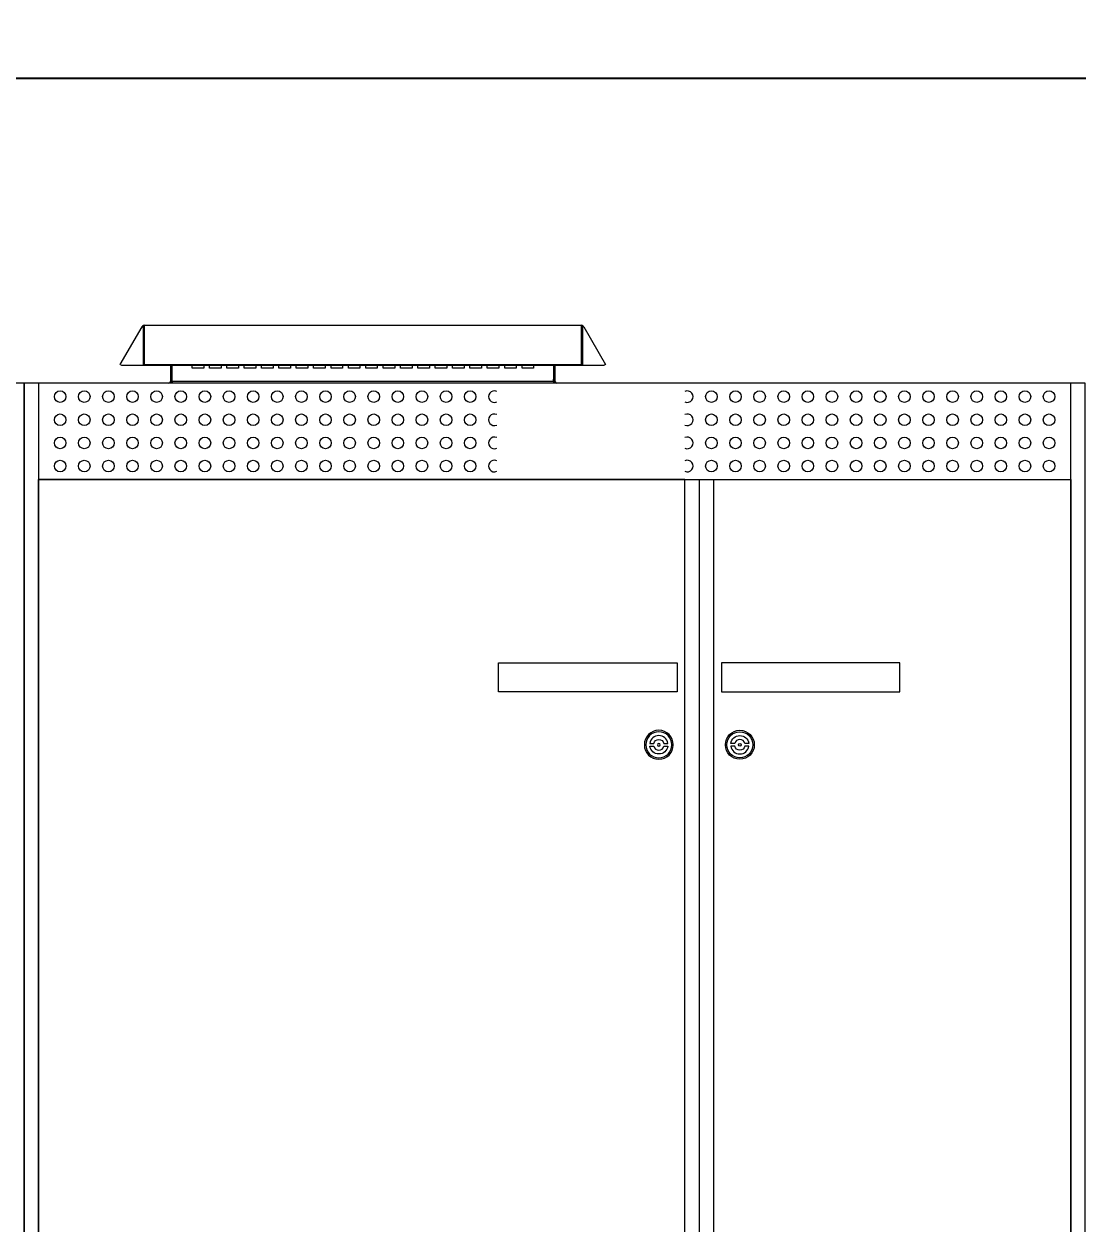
# Model space of a CAD drawing. Header units: millimetres. Extents: x -116965 to 323937, y 291661 to 566926.
# Drawn here: x -32210 to -31117, y 326508 to 327753 of the extents above; entities that cross this region are included whole.
import ezdxf

# ---------------------------------------------------------------- set-up
doc = ezdxf.new("R2010")
doc.units = ezdxf.units.MM
doc.set_wipeout_variables(frame=1)
doc.header["$PDMODE"] = 35
doc.layers.get('0').update_dxf_attribs({"lineweight": 18})
for name, color, linetype, lineweight in [('AM_5', 3, 'Continuous', 25), ('hw_Auxiliary', 2, 'Continuous', 13), ('hw_Text', 7, 'Continuous', 13), ('Visible (ISO)', 7, 'Continuous', 50)]:
    doc.layers.add(name, color=color, linetype=linetype, lineweight=lineweight)
doc.styles.add('{18b73a54-fa43-428c-adcb-c1c7bbdf2c84}', font='Simplex.shx')
doc.dimstyles.new('kich thuoc$0', dxfattribs={"dimscale": 2, "dimtxt": 20, "dimasz": 16, "dimexe": 15, "dimexo": 10, "dimgap": 5, "dimtad": 1, "dimdec": 0, "dimzin": 0, "dimdsep": 46, "dimtxsty": '{18b73a54-fa43-428c-adcb-c1c7bbdf2c84}', "dimblk": 'OPEN30', "dimcen": 0.09, "dimclrd": 3, "dimclre": 3, "dimclrt": 3, "dimadec": 0, "dimazin": 0, "dimtfac": 1, "dimtdec": 0, "dimtofl": 0, "dimtmove": 0, "dimatfit": 3, "dimldrblk": 'OPEN30', "dimfxl": 1, "dimtolj": 1, "dimtzin": 0, "dimarcsym": 0})

# ---------------------------------------------------------------- blocks, each defined once
blk = doc.blocks.new('*U1544')
blk.add_lwpolyline([(0, 0), (900, 0), (900, 2200), (0, 2200)], close=True)
blk = doc.blocks.new('*U1513')
blk.add_wipeout([(0, -47.5), (0, 47.5), (-195, 47.5), (-195, -47.5)])
blk = doc.blocks.new('*U1573')
for p, q in [((15, 2100), (15, 100)), ((700, 2100), (700, 100)), ((1085, 2100), (1085, 100))]:
    blk.add_line(p, q)
for points in [[(0, 0), (1100, 0), (1100, 2200), (0, 2200)], [(15, 2100), (1085, 2100), (1085, 2200), (15, 2200)]]:
    blk.add_lwpolyline(points, close=True)
for centre in [(37.5, 2186), (62.5, 2186), (87.5, 2186), (112.5, 2186), (137.5, 2186), (162.5, 2186), (187.5, 2186), (212.5, 2186), (237.5, 2186), (262.5, 2186), (287.5, 2186), (312.5, 2186), (337.5, 2186), (362.5, 2186), (387.5, 2186), (412.5, 2186), (437.5, 2186), (462.5, 2186), (712.5, 2186), (737.5, 2186), (762.5, 2186), (787.5, 2186), (812.5, 2186), (837.5, 2186), (862.5, 2186), (887.5, 2186), (912.5, 2186), (937.5, 2186), (962.5, 2186), (987.5, 2186), (1012.5, 2186), (1037.5, 2186), (1062.5, 2186), (37.5, 2162), (62.5, 2162), (87.5, 2162), (112.5, 2162), (137.5, 2162), (162.5, 2162), (187.5, 2162), (212.5, 2162), (237.5, 2162), (262.5, 2162), (287.5, 2162), (312.5, 2162), (337.5, 2162), (362.5, 2162), (387.5, 2162), (412.5, 2162), (437.5, 2162), (462.5, 2162), (712.5, 2162), (737.5, 2162), (762.5, 2162), (787.5, 2162), (812.5, 2162), (837.5, 2162), (862.5, 2162), (887.5, 2162), (912.5, 2162), (937.5, 2162), (962.5, 2162), (987.5, 2162), (1012.5, 2162), (1037.5, 2162), (1062.5, 2162), (37.5, 2138), (62.5, 2138), (87.5, 2138), (112.5, 2138), (137.5, 2138), (162.5, 2138), (187.5, 2138), (212.5, 2138), (237.5, 2138), (262.5, 2138), (287.5, 2138), (312.5, 2138), (337.5, 2138), (362.5, 2138), (387.5, 2138), (412.5, 2138), (437.5, 2138), (462.5, 2138), (712.5, 2138), (737.5, 2138), (762.5, 2138), (787.5, 2138), (812.5, 2138), (837.5, 2138), (862.5, 2138), (887.5, 2138), (912.5, 2138), (937.5, 2138), (962.5, 2138), (987.5, 2138), (1012.5, 2138), (1037.5, 2138), (1062.5, 2138), (37.5, 2114), (62.5, 2114), (87.5, 2114), (112.5, 2114), (137.5, 2114), (162.5, 2114), (187.5, 2114), (212.5, 2114), (237.5, 2114), (262.5, 2114), (287.5, 2114), (312.5, 2114), (337.5, 2114), (362.5, 2114), (387.5, 2114), (412.5, 2114), (437.5, 2114), (462.5, 2114), (712.5, 2114), (737.5, 2114), (762.5, 2114), (787.5, 2114), (812.5, 2114), (837.5, 2114), (862.5, 2114), (887.5, 2114), (912.5, 2114), (937.5, 2114), (962.5, 2114), (987.5, 2114), (1012.5, 2114), (1037.5, 2114), (1062.5, 2114)]:
    blk.add_circle(centre, 6)
at = {"layer": 'hw_Auxiliary'}
blk.add_blockref('*U1513', (685, 2150), dxfattribs=at)
for centre, start, end in [((487.5, 2186), 65.3757, 294.6243), ((687.5, 2186), 245.3757, 114.6243), ((487.5, 2162), 65.3757, 294.6243), ((687.5, 2162), 245.3757, 114.6243), ((487.5, 2138), 65.3757, 294.6243), ((687.5, 2138), 245.3757, 114.6243), ((487.5, 2114), 65.3757, 294.6243), ((687.5, 2114), 245.3757, 114.6243)]:
    blk.add_arc(centre, 6, start, end)
blk = doc.blocks.new('*U1607')
for points in [[(-5.3, 1.5, -0.755929), (5.3, 1.5), (9.4, 1.5, 0.852803), (-9.4, 1.5)], [(-5.3, -1.5, 0.755929), (5.3, -1.5), (9.4, -1.5, -0.852803), (-9.4, -1.5)]]:
    blk.add_lwpolyline(points, format="xyb", close=True)
at = {"color": 2}
blk.add_circle((0, 0), 15, dxfattribs=at)
at = {"color": 3}
blk.add_circle((0, 0), 13.5, dxfattribs=at)
blk.add_circle((0, 0), 1.5)
blk = doc.blocks.new('*U1570')
blk.add_line((0, 0), (0, 2000))
blk.add_lwpolyline([(0, 0), (670, 0), (670, 2000), (0, 2000)])
blk.add_lwpolyline([(477, 1810), (662, 1810), (662, 1780), (477, 1780)], close=True)
at = {"xscale": -1, "rotation": 180}
blk.add_blockref('*U1607', (643, 1725), dxfattribs=at)
blk = doc.blocks.new('*U1598')
blk.add_line((0, 0), (0, 2000))
blk.add_lwpolyline([(0, 0), (-370, 0), (-370, 2000), (0, 2000)])
blk.add_lwpolyline([(-177, 1810), (-362, 1810), (-362, 1780), (-177, 1780)], close=True)
at = {"rotation": 180}
blk.add_blockref('*U1607', (-343, 1725), dxfattribs=at)
blk = doc.blocks.new('_Open30')
at = {"color": 0, "linetype": 'ByBlock', "lineweight": -2}
for p, q in [((-1, 0.268), (0, 0)), ((0, 0), (-1, -0.268)), ((0, 0), (-1, 0))]:
    blk.add_line(p, q, dxfattribs=at)
blk = doc.blocks.new('*D1849')
at = {"layer": 'AM_5', "color": 3, "lineweight": -2, "transparency": 16777216}
for p, q in [((-37409.8, 327400.4), (-37409.8, 327726.5)), ((-29009.8, 327400.4), (-29009.8, 327726.5)), ((-37379.8, 327696.5), (-29039.8, 327696.5))]:
    blk.add_line(p, q, dxfattribs=at)
at = {"layer": 'Defpoints', "color": 0, "lineweight": -3, "transparency": 16777216}
for p in [(-29009.8, 327696.5), (-37409.8, 327380.4), (-29009.8, 327380.4)]:
    blk.add_point(p, dxfattribs=at)
at = {"layer": 'AM_5', "color": 3, "lineweight": -2, "transparency": 16777216, "xscale": 30, "yscale": 30, "zscale": 30, "rotation": 180}
blk.add_blockref('_Open30', (-37409.8, 327696.5), dxfattribs=at)
at = {"layer": 'AM_5', "color": 3, "lineweight": -2, "transparency": 16777216, "xscale": 30, "yscale": 30, "zscale": 30}
blk.add_blockref('_Open30', (-29009.8, 327696.5), dxfattribs=at)
at = {"layer": 'AM_5', "color": 3, "transparency": 16777216, "insert": (-33209.8, 327726.5), "char_height": 40, "attachment_point": 5, "style": '{18b73a54-fa43-428c-adcb-c1c7bbdf2c84}'}
blk.add_mtext('\\A1;8400', dxfattribs=at)
blk = doc.blocks.new('SV-F')
at = {"lineweight": 13}
blk.add_line((201, 0), (-201, 0), dxfattribs=at)
at = {"layer": 'Visible (ISO)', "lineweight": 13}
for p, q in [((-251.5, 19.3), (-228.9, 58.5)), ((-228.8, 58.5), (-228.9, 58.5)), ((-228.8, 58.5), (-228.7, 58.4)), ((-227.8, 58.9), (-228.2, 58.1)), ((-227.8, 58.9), (-227.8, 18.5)), ((-226.8, 58.3), (-227.8, 58.9)), ((-226.8, 18.5), (-226.8, 58.3)), ((-226.7, 58.5), (-226.7, 19.3)), ((-226.3, 58.5), (-226.7, 58.5)), ((-226.3, 58.5), (-226.3, 60)), ((-226.3, 60), (226.3, 60)), ((226.3, 60), (226.3, 58.5)), ((226.7, 58.5), (226.3, 58.5)), ((226.7, 58.5), (226.7, 19.3)), ((226.8, 58.3), (227.8, 58.9)), ((226.8, 18.5), (226.8, 58.3)), ((228.2, 58.1), (227.8, 58.9)), ((227.8, 58.9), (227.8, 18.5)), ((228.7, 58.4), (228.8, 58.5)), ((228.9, 58.5), (228.8, 58.5)), ((228.9, 58.5), (251.5, 19.3)), ((-250.9, 18.9), (-251.5, 19.3)), ((-250.9, 18.9), (-250.2, 18.5)), ((-250.2, 18.5), (-227.8, 18.5)), ((-227.8, 18.5), (-226.8, 18.5)), ((-226.7, 19.3), (-226.7, 18.5)), ((-226.7, 19.3), (226.7, 19.3)), ((-226.7, 18.5), (226.7, 18.5)), ((-199.5, 18.5), (-199.5, 1.5)), ((-198, 1.5), (-198, 18.5)), ((-197.5, 4), (-197.5, 18.5)), ((-177, 15.5), (-177, 18.5)), ((-165, 15.5), (-177, 15.5)), ((-165, 18.5), (-165, 15.5)), ((-159, 15.5), (-159, 18.5)), ((-147, 15.5), (-159, 15.5)), ((-147, 18.5), (-147, 15.5)), ((-141, 15.5), (-141, 18.5)), ((-129, 15.5), (-141, 15.5)), ((-129, 18.5), (-129, 15.5)), ((-123, 15.5), (-123, 18.5)), ((-111, 15.5), (-123, 15.5)), ((-111, 18.5), (-111, 15.5)), ((-105, 15.5), (-105, 18.5)), ((-93, 15.5), (-105, 15.5)), ((-93, 18.5), (-93, 15.5)), ((-87, 15.5), (-87, 18.5)), ((-75, 15.5), (-87, 15.5)), ((-75, 18.5), (-75, 15.5)), ((-69, 15.5), (-69, 18.5)), ((-57, 15.5), (-69, 15.5)), ((-57, 18.5), (-57, 15.5)), ((-51, 15.5), (-51, 18.5)), ((-39, 15.5), (-51, 15.5)), ((-39, 18.5), (-39, 15.5)), ((-33, 15.5), (-33, 18.5)), ((-21, 15.5), (-33, 15.5)), ((-21, 18.5), (-21, 15.5)), ((-15, 15.5), (-15, 18.5)), ((-3, 15.5), (-15, 15.5)), ((-3, 18.5), (-3, 15.5)), ((3, 15.5), (3, 18.5)), ((15, 15.5), (3, 15.5)), ((15, 18.5), (15, 15.5)), ((21, 15.5), (21, 18.5)), ((33, 15.5), (21, 15.5)), ((33, 18.5), (33, 15.5)), ((39, 15.5), (39, 18.5)), ((51, 15.5), (39, 15.5)), ((51, 18.5), (51, 15.5)), ((57, 15.5), (57, 18.5)), ((69, 15.5), (57, 15.5)), ((69, 18.5), (69, 15.5)), ((75, 15.5), (75, 18.5)), ((87, 15.5), (75, 15.5)), ((87, 18.5), (87, 15.5)), ((93, 15.5), (93, 18.5)), ((105, 15.5), (93, 15.5)), ((105, 18.5), (105, 15.5)), ((111, 15.5), (111, 18.5)), ((123, 15.5), (111, 15.5)), ((123, 18.5), (123, 15.5)), ((129, 15.5), (129, 18.5)), ((141, 15.5), (129, 15.5)), ((141, 18.5), (141, 15.5)), ((147, 15.5), (147, 18.5)), ((159, 15.5), (147, 15.5)), ((159, 18.5), (159, 15.5)), ((165, 15.5), (165, 18.5)), ((177, 15.5), (165, 15.5)), ((177, 18.5), (177, 15.5)), ((197.5, 18.5), (197.5, 4)), ((198, 1.5), (198, 18.5)), ((199.5, 1.5), (199.5, 18.5)), ((226.7, 19.3), (226.7, 18.5)), ((226.8, 18.5), (227.8, 18.5)), ((227.8, 18.5), (250.2, 18.5)), ((250.9, 18.9), (250.2, 18.5)), ((251.5, 19.3), (250.9, 18.9)), ((-197.5, 2), (-197.5, 4)), ((-197.5, 2), (197.5, 2)), ((-197.5, 2), (-197.5, 0)), ((197.5, 2), (197.5, 4)), ((197.5, 2), (197.5, 0))]:
    blk.add_line(p, q, dxfattribs=at)
for centre, radius, start, end in [((-226.3, 57), 3, 136.3257, 150), ((-226.3, 57), 3, 90, 136.3257), ((-226.3, 57), 1.5, 105.8402, 114.6033), ((226.3, 57), 3, 43.6743, 90), ((226.3, 57), 1.5, 65.3967, 74.1598), ((226.3, 57), 3, 30, 43.6743), ((-201, 1.5), 1.5, 270, 0), ((-201, 1.5), 3, 330, 0), ((201, 1.5), 3, 180, 210), ((201, 1.5), 1.5, 180, 270)]:
    blk.add_arc(centre, radius, start, end, dxfattribs=at)
for points in [[(-228.7, 58.4), (-228.7, 58.4), (-228.6, 58.4), (-228.6, 58.3)], [(-228.6, 58.3), (-228.5, 58.3), (-228.4, 58.2), (-228.2, 58.1)], [(228.6, 58.3), (228.5, 58.3), (228.4, 58.2), (228.2, 58.1)], [(228.7, 58.4), (228.7, 58.4), (228.6, 58.4), (228.6, 58.3)]]:
    blk.add_open_spline(points, degree=3, dxfattribs=at)

msp = doc.modelspace()

# ---------------------------------------------------------------- block references
msp.add_blockref('*U1544', (-33109.81856, 325180.356782))

# ---------------------------------------------------------------- next in the draw order: block references
msp.add_blockref('*U1573', (-32209.81856, 325180.356782))

# ---------------------------------------------------------------- next in the draw order: block references
msp.add_blockref('SV-F', (-31858.590237, 327380.356782))
at = {"layer": 'hw_Text'}
for name, p in [('*U1570', (-32194.81856, 325280.356782)), ('*U1598', (-31124.81856, 325280.356782))]:
    msp.add_blockref(name, p, dxfattribs=at)

# ---------------------------------------------------------------- next in the draw order: dimensions: what is measured, and where the dimension line sits
at = {"layer": 'AM_5'}
dim = msp.add_linear_dim(base=(-29009.818644, 327696.473514), p1=(-37409.818644, 327380.356782), p2=(-29009.818644, 327380.356782), dimstyle='kich thuoc$0', override={"dimasz": 15, "dimtdec": 4}, dxfattribs=at)
dim.commit()
dim.dimension.update_dxf_attribs({"geometry": '*D1849', "text_midpoint": (-33209.818644, 327696.473514), "dimtype": 160})

doc.saveas('drawing.dxf')
